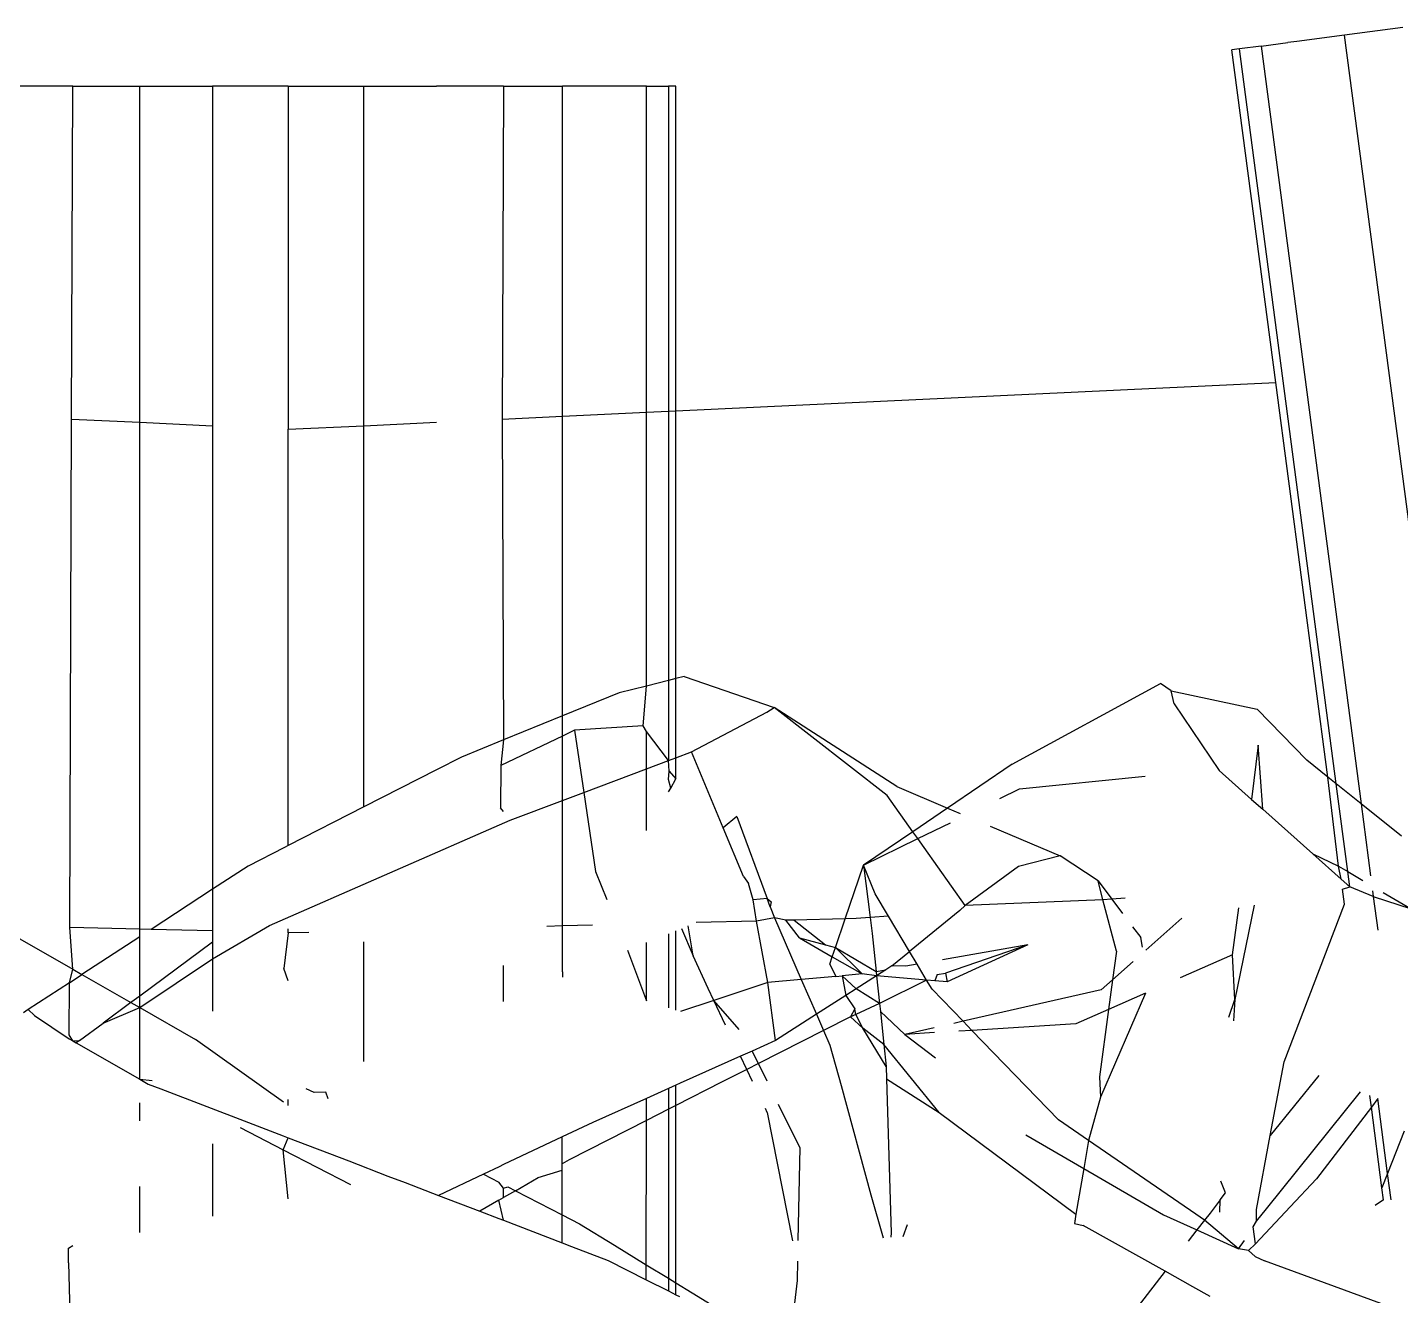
# Model space of a CAD drawing. Header units: inches. Extents: x 3324238 to 135265466, y -1036581 to 20094598.
# Drawn here: x 3354734.3681 to 3354734.7292, y -519089.4996 to -519089.166 of the extents above; entities that cross this region are included whole.
import ezdxf

# ---------------------------------------------------------------- set-up
doc = ezdxf.new("R2010")
doc.units = ezdxf.units.IN
doc.header["$MEASUREMENT"] = 0

msp = doc.modelspace()

# ---------------------------------------------------------------- linework, layer by layer
for p, q in [((3354734.72977, -519089.16601, 0.00267), (3354734.71445, -519089.16802, 0.00267)), ((3354734.69253, -519089.17091, 0.00267), (3354734.68678, -519089.17167, 0.00267)), ((3354734.69253, -519089.17091, 0.00267), (3354734.69953, -519089.16999, 0.00267)), ((3354734.69253, -519089.17091, 0.00267), (3354734.7188, -519089.37022, 0.00267)), ((3354734.70188, -519089.16968, 0.00267), (3354734.69953, -519089.16999, 0.00267)), ((3354734.71445, -519089.16802, 0.00267), (3354734.70188, -519089.16968, 0.00267)), ((3354734.74317, -519089.38598, 0.00267), (3354734.71445, -519089.16802, 0.00267)), ((3354734.68678, -519089.17167, 0.00267), (3354734.68484, -519089.17192, 0.00267)), ((3354734.69637, -519089.25938, 0.00267), (3354734.68484, -519089.17192, 0.00267)), ((3354734.71226, -519089.36496, 0.00267), (3354734.68678, -519089.17167, 0.00267)), ((3354734.38002, -519089.18147, 0.00267), (3354734.36457, -519089.18147, 0.00267)), ((3354734.37969, -519089.26901, 0.00267), (3354734.38002, -519089.18147, 0.00267)), ((3354734.38002, -519089.18147, 0.00267), (3354734.39765, -519089.18147, 0.00267)), ((3354734.39764, -519089.26986, 0.00267), (3354734.39765, -519089.18147, 0.00267)), ((3354734.39765, -519089.18147, 0.00267), (3354734.41677, -519089.18147, 0.00267)), ((3354734.41677, -519089.18147, 0.00267), (3354734.41676, -519089.27077, 0.00267)), ((3354734.43667, -519089.18147, 0.00267), (3354734.41677, -519089.18147, 0.00267)), ((3354734.43667, -519089.18147, 0.00267), (3354734.45656, -519089.18147, 0.00267)), ((3354734.43667, -519089.18147, 0.00267), (3354734.43667, -519089.27171, 0.00267)), ((3354734.45655, -519089.27077, 0.00267), (3354734.45656, -519089.18147, 0.00267)), ((3354734.45656, -519089.18147, 0.00267), (3354734.47569, -519089.18147, 0.00267)), ((3354734.49331, -519089.18147, 0.00267), (3354734.47569, -519089.18147, 0.00267)), ((3354734.49331, -519089.18147, 0.00267), (3354734.49294, -519089.26904, 0.00267)), ((3354734.49331, -519089.18147, 0.00267), (3354734.50877, -519089.18147, 0.00267)), ((3354734.50876, -519089.26829, 0.00267), (3354734.50877, -519089.18147, 0.00267)), ((3354734.53087, -519089.18147, 0.00267), (3354734.50877, -519089.18147, 0.00267)), ((3354734.53086, -519089.26724, 0.00267), (3354734.53087, -519089.18147, 0.00267)), ((3354734.53087, -519089.18147, 0.00267), (3354734.53667, -519089.18147, 0.00267)), ((3354734.53667, -519089.18147, 0.00267), (3354734.53666, -519089.26696, 0.00267)), ((3354734.53863, -519089.18147, 0.00267), (3354734.53667, -519089.18147, 0.00267)), ((3354734.53862, -519089.26687, 0.00267), (3354734.53863, -519089.18147, 0.00267)), ((3354734.53862, -519089.26687, 0.00267), (3354734.69637, -519089.25938, 0.00267)), ((3354734.71005, -519089.36319, 0.00267), (3354734.69637, -519089.25938, 0.00267)), ((3354734.37918, -519089.40274, 0.00267), (3354734.37969, -519089.26901, 0.00267)), ((3354734.37969, -519089.26901, 0.00267), (3354734.39764, -519089.26986, 0.00267)), ((3354734.49294, -519089.26904, 0.00267), (3354734.50876, -519089.26829, 0.00267)), ((3354734.49294, -519089.26904, 0.00267), (3354734.49329, -519089.35342, 0.00267)), ((3354734.50875, -519089.34713, 0.00267), (3354734.50876, -519089.26829, 0.00267)), ((3354734.50876, -519089.26829, 0.00267), (3354734.53086, -519089.26724, 0.00267)), ((3354734.53085, -519089.33926, 0.00267), (3354734.53086, -519089.26724, 0.00267)), ((3354734.53086, -519089.26724, 0.00267), (3354734.53666, -519089.26696, 0.00267)), ((3354734.53666, -519089.26696, 0.00267), (3354734.53665, -519089.3378, 0.00267)), ((3354734.53666, -519089.26696, 0.00267), (3354734.53862, -519089.26687, 0.00267)), ((3354734.53861, -519089.3373, 0.00267), (3354734.53862, -519089.26687, 0.00267)), ((3354734.39762, -519089.4032, 0.00267), (3354734.39764, -519089.26986, 0.00267)), ((3354734.39764, -519089.26986, 0.00267), (3354734.41676, -519089.27077, 0.00267)), ((3354734.41676, -519089.27077, 0.00267), (3354734.41675, -519089.39273, 0.00267)), ((3354734.43664, -519089.38123, 0.00267), (3354734.43667, -519089.27171, 0.00267)), ((3354734.43667, -519089.27171, 0.00267), (3354734.45655, -519089.27077, 0.00267)), ((3354734.45654, -519089.37105, 0.00267), (3354734.45655, -519089.27077, 0.00267)), ((3354734.45655, -519089.27077, 0.00267), (3354734.47568, -519089.26986, 0.00267)), ((3354734.53861, -519089.3373, 0.00267), (3354734.53665, -519089.3378, 0.00267)), ((3354734.54082, -519089.33675, 0.00267), (3354734.53861, -519089.3373, 0.00267)), ((3354734.53861, -519089.35811, 0.00267), (3354734.53861, -519089.3373, 0.00267)), ((3354734.54082, -519089.33675, 0.00267), (3354734.56446, -519089.34493, 0.00267)), ((3354734.52368, -519089.34106, 0.00267), (3354734.50875, -519089.34713, 0.00267)), ((3354734.53085, -519089.33926, 0.00267), (3354734.52368, -519089.34106, 0.00267)), ((3354734.53001, -519089.34974, 0.00267), (3354734.53085, -519089.33926, 0.00267)), ((3354734.53665, -519089.3378, 0.00267), (3354734.53085, -519089.33926, 0.00267)), ((3354734.53665, -519089.3378, 0.00267), (3354734.53665, -519089.35885, 0.00267)), ((3354734.62704, -519089.35981, 0.00267), (3354734.66603, -519089.33857, 0.00267)), ((3354734.66889, -519089.34051, 0.00267), (3354734.66603, -519089.33857, 0.00267)), ((3354734.66967, -519089.34397, 0.00267), (3354734.66889, -519089.34051, 0.00267)), ((3354734.66889, -519089.34051, 0.00267), (3354734.6915, -519089.34531, 0.00267)), ((3354734.66967, -519089.34397, 0.00267), (3354734.68145, -519089.36144, 0.00267)), ((3354734.50875, -519089.34713, 0.00267), (3354734.49329, -519089.35342, 0.00267)), ((3354734.50875, -519089.35241, 0.00267), (3354734.50875, -519089.34713, 0.00267)), ((3354734.54268, -519089.35658, 0.00267), (3354734.56255, -519089.34614, 0.00267)), ((3354734.56255, -519089.34614, 0.00267), (3354734.56446, -519089.34493, 0.00267)), ((3354734.59413, -519089.36805, 0.00267), (3354734.56446, -519089.34493, 0.00267)), ((3354734.59667, -519089.36568, 0.00267), (3354734.56446, -519089.34493, 0.00267)), ((3354734.6915, -519089.34531, 0.00267), (3354734.7045, -519089.35873, 0.00267)), ((3354734.51193, -519089.35089, 0.00267), (3354734.50875, -519089.35241, 0.00267)), ((3354734.53001, -519089.34974, 0.00267), (3354734.51193, -519089.35089, 0.00267)), ((3354734.51193, -519089.35089, 0.00267), (3354734.51436, -519089.36726, 0.00267)), ((3354734.53085, -519089.35118, 0.00267), (3354734.53001, -519089.34974, 0.00267)), ((3354734.53665, -519089.35885, 0.00267), (3354734.53085, -519089.35118, 0.00267)), ((3354734.53085, -519089.36104, 0.00267), (3354734.53085, -519089.35118, 0.00267)), ((3354734.49329, -519089.35342, 0.00267), (3354734.4822, -519089.35793, 0.00267)), ((3354734.50875, -519089.35241, 0.00267), (3354734.49254, -519089.36012, 0.00267)), ((3354734.49329, -519089.35342, 0.00267), (3354734.49254, -519089.36012, 0.00267)), ((3354734.50874, -519089.36938, 0.00267), (3354734.50875, -519089.35241, 0.00267)), ((3354734.69175, -519089.35483, 0.00267), (3354734.69, -519089.36906, 0.00267)), ((3354734.69293, -519089.37167, 0.00267), (3354734.69175, -519089.35483, 0.00267)), ((3354734.4822, -519089.35793, 0.00267), (3354734.47567, -519089.36127, 0.00267)), ((3354734.53085, -519089.36104, 0.00267), (3354734.53665, -519089.35885, 0.00267)), ((3354734.53665, -519089.35885, 0.00267), (3354734.53861, -519089.35811, 0.00267)), ((3354734.53687, -519089.36165, 0.00267), (3354734.53665, -519089.35885, 0.00267)), ((3354734.53861, -519089.35811, 0.00267), (3354734.54268, -519089.35658, 0.00267)), ((3354734.53861, -519089.3637, 0.00267), (3354734.53861, -519089.35811, 0.00267)), ((3354734.55104, -519089.3766, 0.00267), (3354734.54268, -519089.35658, 0.00267)), ((3354734.71005, -519089.36319, 0.00267), (3354734.7045, -519089.35873, 0.00267)), ((3354734.47567, -519089.36127, 0.00267), (3354734.45654, -519089.37105, 0.00267)), ((3354734.49254, -519089.36012, 0.00267), (3354734.49249, -519089.37127, 0.00267)), ((3354734.51436, -519089.36726, 0.00267), (3354734.53085, -519089.36104, 0.00267)), ((3354734.53085, -519089.37729, 0.00267), (3354734.53085, -519089.36104, 0.00267)), ((3354734.53664, -519089.36387, 0.00267), (3354734.53687, -519089.36165, 0.00267)), ((3354734.53687, -519089.36165, 0.00267), (3354734.53861, -519089.3637, 0.00267)), ((3354734.62704, -519089.35981, 0.00267), (3354734.61004, -519089.37135, 0.00267)), ((3354734.62895, -519089.36634, 0.00267), (3354734.66203, -519089.36295, 0.00267)), ((3354734.68145, -519089.36144, 0.00267), (3354734.69, -519089.36906, 0.00267)), ((3354734.53723, -519089.36611, 0.00267), (3354734.53664, -519089.36387, 0.00267)), ((3354734.53665, -519089.36713, 0.00267), (3354734.53723, -519089.36611, 0.00267)), ((3354734.53723, -519089.36611, 0.00267), (3354734.53861, -519089.3637, 0.00267)), ((3354734.59667, -519089.36568, 0.00267), (3354734.61004, -519089.37135, 0.00267)), ((3354734.62382, -519089.36885, 0.00267), (3354734.62895, -519089.36634, 0.00267)), ((3354734.71285, -519089.38663, 0.00267), (3354734.71005, -519089.36319, 0.00267)), ((3354734.71226, -519089.36496, 0.00267), (3354734.71005, -519089.36319, 0.00267)), ((3354734.7153, -519089.38807, 0.00267), (3354734.71226, -519089.36496, 0.00267)), ((3354734.7188, -519089.37022, 0.00267), (3354734.71226, -519089.36496, 0.00267)), ((3354734.49503, -519089.37456, 0.00267), (3354734.50874, -519089.36938, 0.00267)), ((3354734.50874, -519089.36938, 0.00267), (3354734.51436, -519089.36726, 0.00267)), ((3354734.50874, -519089.40237, 0.00267), (3354734.50874, -519089.36938, 0.00267)), ((3354734.51436, -519089.36726, 0.00267), (3354734.51744, -519089.38801, 0.00267)), ((3354734.60089, -519089.37757, 0.00267), (3354734.59413, -519089.36805, 0.00267)), ((3354734.69, -519089.36906, 0.00267), (3354734.69293, -519089.37167, 0.00267)), ((3354734.45654, -519089.37105, 0.00267), (3354734.43664, -519089.38123, 0.00267)), ((3354734.49329, -519089.3723, 0.00267), (3354734.49249, -519089.37127, 0.00267)), ((3354734.55464, -519089.3736, 0.00267), (3354734.55104, -519089.3766, 0.00267)), ((3354734.55464, -519089.3736, 0.00267), (3354734.56262, -519089.39516, 0.00267)), ((3354734.61004, -519089.37135, 0.00267), (3354734.60089, -519089.37757, 0.00267)), ((3354734.61004, -519089.37135, 0.00267), (3354734.61337, -519089.37277, 0.00267)), ((3354734.69293, -519089.37167, 0.00267), (3354734.70607, -519089.38338, 0.00267)), ((3354734.7188, -519089.37022, 0.00267), (3354734.7213, -519089.38917, 0.00267)), ((3354734.72943, -519089.37876, 0.00267), (3354734.7188, -519089.37022, 0.00267)), ((3354734.43169, -519089.40229, 0.00267), (3354734.49503, -519089.37456, 0.00267)), ((3354734.55639, -519089.3894, 0.00267), (3354734.55104, -519089.3766, 0.00267)), ((3354734.6022, -519089.3794, 0.00267), (3354734.6108, -519089.3752, 0.00267)), ((3354734.62123, -519089.3761, 0.00267), (3354734.63967, -519089.38393, 0.00267)), ((3354734.60089, -519089.37757, 0.00267), (3354734.58793, -519089.38637, 0.00267)), ((3354734.58793, -519089.38637, 0.00267), (3354734.6022, -519089.3794, 0.00267)), ((3354734.6022, -519089.3794, 0.00267), (3354734.60089, -519089.37757, 0.00267)), ((3354734.60388, -519089.38177, 0.00267), (3354734.6022, -519089.3794, 0.00267)), ((3354734.43569, -519089.38171, 0.00267), (3354734.42614, -519089.3866, 0.00267)), ((3354734.43664, -519089.38123, 0.00267), (3354734.43569, -519089.38171, 0.00267)), ((3354734.61467, -519089.39696, 0.00267), (3354734.60388, -519089.38177, 0.00267)), ((3354734.63967, -519089.38393, 0.00267), (3354734.62872, -519089.3867, 0.00267)), ((3354734.64963, -519089.3905, 0.00267), (3354734.63967, -519089.38393, 0.00267)), ((3354734.70607, -519089.38338, 0.00267), (3354734.71285, -519089.38663, 0.00267)), ((3354734.70607, -519089.38338, 0.00267), (3354734.71359, -519089.39008, 0.00267)), ((3354734.42614, -519089.3866, 0.00267), (3354734.41675, -519089.39273, 0.00267)), ((3354734.51744, -519089.38801, 0.00267), (3354734.52047, -519089.39545, 0.00267)), ((3354734.58312, -519089.40048, 0.00267), (3354734.58793, -519089.38637, 0.00267)), ((3354734.59102, -519089.39396, 0.00267), (3354734.58793, -519089.38637, 0.00267)), ((3354734.58793, -519089.38637, 0.00267), (3354734.58966, -519089.40013, 0.00267)), ((3354734.62872, -519089.3867, 0.00267), (3354734.61467, -519089.39696, 0.00267)), ((3354734.71285, -519089.38663, 0.00267), (3354734.7153, -519089.38807, 0.00267)), ((3354734.71359, -519089.39008, 0.00267), (3354734.71285, -519089.38663, 0.00267)), ((3354734.71583, -519089.39208, 0.00267), (3354734.7153, -519089.38807, 0.00267)), ((3354734.7153, -519089.38807, 0.00267), (3354734.71928, -519089.3904, 0.00267)), ((3354734.55639, -519089.3894, 0.00267), (3354734.55767, -519089.39122, 0.00267)), ((3354734.55893, -519089.39549, 0.00267), (3354734.55767, -519089.39122, 0.00267)), ((3354734.65092, -519089.39546, 0.00267), (3354734.64963, -519089.3905, 0.00267)), ((3354734.64963, -519089.3905, 0.00267), (3354734.65321, -519089.39529, 0.00267)), ((3354734.71359, -519089.39008, 0.00267), (3354734.71583, -519089.39208, 0.00267)), ((3354734.41675, -519089.39273, 0.00267), (3354734.4006, -519089.40328, 0.00267)), ((3354734.41675, -519089.39273, 0.00267), (3354734.41675, -519089.40369, 0.00267)), ((3354734.56262, -519089.39516, 0.00267), (3354734.55893, -519089.39549, 0.00267)), ((3354734.56262, -519089.39516, 0.00267), (3354734.56367, -519089.396, 0.00267)), ((3354734.56343, -519089.39736, 0.00267), (3354734.56262, -519089.39516, 0.00267)), ((3354734.59448, -519089.39976, 0.00267), (3354734.59102, -519089.39396, 0.00267)), ((3354734.65321, -519089.39529, 0.00267), (3354734.65092, -519089.39546, 0.00267)), ((3354734.65676, -519089.39502, 0.00267), (3354734.65321, -519089.39529, 0.00267)), ((3354734.65321, -519089.39529, 0.00267), (3354734.65609, -519089.39912, 0.00267)), ((3354734.71394, -519089.39272, 0.00267), (3354734.71583, -519089.39208, 0.00267)), ((3354734.71446, -519089.39665, 0.00267), (3354734.71394, -519089.39272, 0.00267)), ((3354734.72201, -519089.39459, 0.00267), (3354734.71583, -519089.39208, 0.00267)), ((3354734.72182, -519089.39314, 0.00267), (3354734.72201, -519089.39459, 0.00267)), ((3354734.72201, -519089.39459, 0.00267), (3354734.72319, -519089.40351, 0.00267)), ((3354734.72201, -519089.39459, 0.00267), (3354734.73195, -519089.39784, 0.00267)), ((3354734.72462, -519089.39354, 0.00267), (3354734.73195, -519089.39784, 0.00267)), ((3354734.55981, -519089.40107, 0.00267), (3354734.55893, -519089.39549, 0.00267)), ((3354734.56367, -519089.396, 0.00267), (3354734.56343, -519089.39736, 0.00267)), ((3354734.56343, -519089.39736, 0.00267), (3354734.5645, -519089.40026, 0.00267)), ((3354734.61331, -519089.39833, 0.00267), (3354734.60003, -519089.40905, 0.00267)), ((3354734.61467, -519089.39696, 0.00267), (3354734.61331, -519089.39833, 0.00267)), ((3354734.65092, -519089.39546, 0.00267), (3354734.61467, -519089.39696, 0.00267)), ((3354734.65445, -519089.40902, 0.00267), (3354734.65092, -519089.39546, 0.00267)), ((3354734.68498, -519089.40993, 0.00267), (3354734.68661, -519089.39762, 0.00267)), ((3354734.69064, -519089.3969, 0.00267), (3354734.68561, -519089.42168, 0.00267)), ((3354734.69857, -519089.43813, 0.00267), (3354734.71446, -519089.39665, 0.00267)), ((3354734.41675, -519089.41106, 0.00267), (3354734.43169, -519089.40229, 0.00267)), ((3354734.50874, -519089.40237, 0.00267), (3354734.50462, -519089.40247, 0.00267)), ((3354734.51664, -519089.40217, 0.00267), (3354734.50874, -519089.40237, 0.00267)), ((3354734.50874, -519089.41447, 0.00267), (3354734.50874, -519089.40237, 0.00267)), ((3354734.54316, -519089.41027, 0.00267), (3354734.54181, -519089.40233, 0.00267)), ((3354734.55981, -519089.40107, 0.00267), (3354734.54396, -519089.40147, 0.00267)), ((3354734.5645, -519089.40026, 0.00267), (3354734.55981, -519089.40107, 0.00267)), ((3354734.56274, -519089.41727, 0.00267), (3354734.55981, -519089.40107, 0.00267)), ((3354734.56748, -519089.40088, 0.00267), (3354734.5645, -519089.40026, 0.00267)), ((3354734.5645, -519089.40026, 0.00267), (3354734.57158, -519089.41646, 0.00267)), ((3354734.56974, -519089.40082, 0.00267), (3354734.56748, -519089.40088, 0.00267)), ((3354734.57111, -519089.40553, 0.00267), (3354734.56748, -519089.40088, 0.00267)), ((3354734.58312, -519089.40048, 0.00267), (3354734.56974, -519089.40082, 0.00267)), ((3354734.56974, -519089.40082, 0.00267), (3354734.57795, -519089.40735, 0.00267)), ((3354734.58055, -519089.40804, 0.00267), (3354734.58312, -519089.40048, 0.00267)), ((3354734.58599, -519089.40041, 0.00267), (3354734.58312, -519089.40048, 0.00267)), ((3354734.58966, -519089.40013, 0.00267), (3354734.58599, -519089.40041, 0.00267)), ((3354734.59448, -519089.39976, 0.00267), (3354734.58966, -519089.40013, 0.00267)), ((3354734.58966, -519089.40013, 0.00267), (3354734.59019, -519089.40432, 0.00267)), ((3354734.60003, -519089.40905, 0.00267), (3354734.59448, -519089.39976, 0.00267)), ((3354734.65871, -519089.40262, 0.00267), (3354734.66083, -519089.40545, 0.00267)), ((3354734.6622, -519089.4087, 0.00267), (3354734.67163, -519089.40031, 0.00267)), ((3354734.36606, -519089.40577, 0.00267), (3354734.37999, -519089.41375, 0.00267)), ((3354734.39762, -519089.4032, 0.00267), (3354734.37918, -519089.40274, 0.00267)), ((3354734.37999, -519089.41375, 0.00267), (3354734.37918, -519089.40274, 0.00267)), ((3354734.39762, -519089.40522, 0.00267), (3354734.38242, -519089.41515, 0.00267)), ((3354734.4006, -519089.40328, 0.00267), (3354734.39762, -519089.4032, 0.00267)), ((3354734.39762, -519089.40522, 0.00267), (3354734.39762, -519089.4032, 0.00267)), ((3354734.39762, -519089.4208, 0.00267), (3354734.39762, -519089.40522, 0.00267)), ((3354734.41675, -519089.40369, 0.00267), (3354734.4006, -519089.40328, 0.00267)), ((3354734.41675, -519089.40369, 0.00267), (3354734.41675, -519089.40665, 0.00267)), ((3354734.43667, -519089.40419, 0.00267), (3354734.43554, -519089.4136, 0.00267)), ((3354734.43667, -519089.40419, 0.00267), (3354734.43664, -519089.40313, 0.00267)), ((3354734.44207, -519089.40405, 0.00267), (3354734.43667, -519089.40419, 0.00267)), ((3354734.53664, -519089.4044, 0.00267), (3354734.53664, -519089.42389, 0.00267)), ((3354734.5386, -519089.42449, 0.00267), (3354734.5386, -519089.40361, 0.00267)), ((3354734.54009, -519089.40302, 0.00267), (3354734.54316, -519089.41027, 0.00267)), ((3354734.57111, -519089.40553, 0.00267), (3354734.57795, -519089.40735, 0.00267)), ((3354734.57111, -519089.40553, 0.00267), (3354734.57972, -519089.41048, 0.00267)), ((3354734.59019, -519089.40432, 0.00267), (3354734.59125, -519089.41436, 0.00267)), ((3354734.6613, -519089.40797, 0.00267), (3354734.66083, -519089.40545, 0.00267)), ((3354734.41675, -519089.40665, 0.00267), (3354734.39762, -519089.4208, 0.00267)), ((3354734.41675, -519089.40665, 0.00267), (3354734.41675, -519089.41106, 0.00267)), ((3354734.45653, -519089.43806, 0.00267), (3354734.45653, -519089.40651, 0.00267)), ((3354734.52587, -519089.4087, 0.00267), (3354734.53084, -519089.42211, 0.00267)), ((3354734.53084, -519089.42211, 0.00267), (3354734.53084, -519089.40672, 0.00267)), ((3354734.57795, -519089.40735, 0.00267), (3354734.58055, -519089.40804, 0.00267)), ((3354734.57972, -519089.41048, 0.00267), (3354734.58055, -519089.40804, 0.00267)), ((3354734.58055, -519089.40804, 0.00267), (3354734.58758, -519089.415, 0.00267)), ((3354734.58055, -519089.40804, 0.00267), (3354734.59125, -519089.41436, 0.00267)), ((3354734.59541, -519089.41287, 0.00267), (3354734.60003, -519089.40905, 0.00267)), ((3354734.60206, -519089.41245, 0.00267), (3354734.60003, -519089.40905, 0.00267)), ((3354734.63114, -519089.40733, 0.00267), (3354734.6087, -519089.41128, 0.00267)), ((3354734.63114, -519089.40733, 0.00267), (3354734.60953, -519089.41476, 0.00267)), ((3354734.63114, -519089.40733, 0.00267), (3354734.60993, -519089.41711, 0.00267)), ((3354734.65445, -519089.40902, 0.00267), (3354734.65344, -519089.4165, 0.00267)), ((3354734.39762, -519089.42386, 0.00267), (3354734.41675, -519089.41106, 0.00267)), ((3354734.41675, -519089.41106, 0.00267), (3354734.41675, -519089.42479, 0.00267)), ((3354734.49329, -519089.42222, 0.00267), (3354734.49329, -519089.41275, 0.00267)), ((3354734.54706, -519089.41883, 0.00267), (3354734.54316, -519089.41027, 0.00267)), ((3354734.57905, -519089.41245, 0.00267), (3354734.57972, -519089.41048, 0.00267)), ((3354734.57905, -519089.41245, 0.00267), (3354734.5807, -519089.41563, 0.00267)), ((3354734.57972, -519089.41048, 0.00267), (3354734.58758, -519089.415, 0.00267)), ((3354734.59541, -519089.41287, 0.00267), (3354734.59379, -519089.41391, 0.00267)), ((3354734.59909, -519089.41298, 0.00267), (3354734.59541, -519089.41287, 0.00267)), ((3354734.60206, -519089.41245, 0.00267), (3354734.59909, -519089.41298, 0.00267)), ((3354734.60453, -519089.4166, 0.00267), (3354734.60206, -519089.41245, 0.00267)), ((3354734.65344, -519089.4165, 0.00267), (3354734.65882, -519089.41171, 0.00267)), ((3354734.68498, -519089.40993, 0.00267), (3354734.67123, -519089.41601, 0.00267)), ((3354734.68561, -519089.42168, 0.00267), (3354734.68498, -519089.40993, 0.00267)), ((3354734.37912, -519089.4173, 0.00267), (3354734.37999, -519089.41375, 0.00267)), ((3354734.37912, -519089.4173, 0.00267), (3354734.38242, -519089.41515, 0.00267)), ((3354734.37999, -519089.41375, 0.00267), (3354734.38242, -519089.41515, 0.00267)), ((3354734.38242, -519089.41515, 0.00267), (3354734.39529, -519089.42252, 0.00267)), ((3354734.43664, -519089.41683, 0.00267), (3354734.43554, -519089.4136, 0.00267)), ((3354734.50874, -519089.41447, 0.00267), (3354734.50874, -519089.41585, 0.00267)), ((3354734.57158, -519089.41646, 0.00267), (3354734.56274, -519089.41727, 0.00267)), ((3354734.5807, -519089.41563, 0.00267), (3354734.57158, -519089.41646, 0.00267)), ((3354734.57158, -519089.41646, 0.00267), (3354734.57558, -519089.42561, 0.00267)), ((3354734.5807, -519089.41563, 0.00267), (3354734.5823, -519089.41548, 0.00267)), ((3354734.58758, -519089.415, 0.00267), (3354734.5823, -519089.41548, 0.00267)), ((3354734.5823, -519089.41548, 0.00267), (3354734.58331, -519089.42064, 0.00267)), ((3354734.58598, -519089.41893, 0.00267), (3354734.5823, -519089.41548, 0.00267)), ((3354734.59137, -519089.41546, 0.00267), (3354734.58598, -519089.41893, 0.00267)), ((3354734.59137, -519089.41546, 0.00267), (3354734.58758, -519089.415, 0.00267)), ((3354734.59125, -519089.41436, 0.00267), (3354734.59379, -519089.41391, 0.00267)), ((3354734.59125, -519089.41436, 0.00267), (3354734.59137, -519089.41546, 0.00267)), ((3354734.59379, -519089.41391, 0.00267), (3354734.59137, -519089.41546, 0.00267)), ((3354734.60453, -519089.4166, 0.00267), (3354734.59137, -519089.41546, 0.00267)), ((3354734.59137, -519089.41546, 0.00267), (3354734.59215, -519089.42276, 0.00267)), ((3354734.60453, -519089.4166, 0.00267), (3354734.59215, -519089.42276, 0.00267)), ((3354734.60596, -519089.41898, 0.00267), (3354734.60453, -519089.4166, 0.00267)), ((3354734.60673, -519089.41681, 0.00267), (3354734.60453, -519089.4166, 0.00267)), ((3354734.60732, -519089.41517, 0.00267), (3354734.60673, -519089.41681, 0.00267)), ((3354734.60993, -519089.41711, 0.00267), (3354734.60673, -519089.41681, 0.00267)), ((3354734.60732, -519089.41517, 0.00267), (3354734.60953, -519089.41476, 0.00267)), ((3354734.60953, -519089.41476, 0.00267), (3354734.60993, -519089.41711, 0.00267)), ((3354734.65041, -519089.41919, 0.00267), (3354734.65344, -519089.4165, 0.00267)), ((3354734.65344, -519089.4165, 0.00267), (3354734.65238, -519089.42434, 0.00267)), ((3354734.37912, -519089.4173, 0.00267), (3354734.36829, -519089.42437, 0.00267)), ((3354734.37907, -519089.43098, 0.00267), (3354734.37912, -519089.4173, 0.00267)), ((3354734.54855, -519089.42196, 0.00267), (3354734.54706, -519089.41883, 0.00267)), ((3354734.56274, -519089.41727, 0.00267), (3354734.54855, -519089.42196, 0.00267)), ((3354734.5648, -519089.43253, 0.00267), (3354734.56274, -519089.41727, 0.00267)), ((3354734.58331, -519089.42064, 0.00267), (3354734.57558, -519089.42561, 0.00267)), ((3354734.58598, -519089.41893, 0.00267), (3354734.58331, -519089.42064, 0.00267)), ((3354734.58331, -519089.42064, 0.00267), (3354734.58569, -519089.42418, 0.00267)), ((3354734.59215, -519089.42276, 0.00267), (3354734.58598, -519089.41893, 0.00267)), ((3354734.61414, -519089.42744, 0.00267), (3354734.60596, -519089.41898, 0.00267)), ((3354734.65041, -519089.41919, 0.00267), (3354734.61414, -519089.42744, 0.00267)), ((3354734.66214, -519089.42002, 0.00267), (3354734.65028, -519089.44737, 0.00267)), ((3354734.66214, -519089.42002, 0.00267), (3354734.65238, -519089.42434, 0.00267)), ((3354734.39529, -519089.42252, 0.00267), (3354734.38797, -519089.42793, 0.00267)), ((3354734.38797, -519089.42793, 0.00267), (3354734.39762, -519089.42386, 0.00267)), ((3354734.39762, -519089.4208, 0.00267), (3354734.39529, -519089.42252, 0.00267)), ((3354734.39529, -519089.42252, 0.00267), (3354734.39762, -519089.42386, 0.00267)), ((3354734.39762, -519089.42386, 0.00267), (3354734.39762, -519089.4208, 0.00267)), ((3354734.39762, -519089.42386, 0.00267), (3354734.41225, -519089.43224, 0.00267)), ((3354734.39762, -519089.44269, 0.00267), (3354734.39762, -519089.42386, 0.00267)), ((3354734.54855, -519089.42196, 0.00267), (3354734.53979, -519089.42485, 0.00267)), ((3354734.55167, -519089.4285, 0.00267), (3354734.54855, -519089.42196, 0.00267)), ((3354734.55527, -519089.42961, 0.00267), (3354734.54855, -519089.42196, 0.00267)), ((3354734.58569, -519089.42418, 0.00267), (3354734.58454, -519089.42626, 0.00267)), ((3354734.5859, -519089.42563, 0.00267), (3354734.58569, -519089.42418, 0.00267)), ((3354734.59215, -519089.42276, 0.00267), (3354734.5859, -519089.42563, 0.00267)), ((3354734.59215, -519089.42276, 0.00267), (3354734.59238, -519089.4249, 0.00267)), ((3354734.65238, -519089.42434, 0.00267), (3354734.64375, -519089.42815, 0.00267)), ((3354734.65238, -519089.42434, 0.00267), (3354734.64998, -519089.44207, 0.00267)), ((3354734.68402, -519089.42636, 0.00267), (3354734.68561, -519089.42168, 0.00267)), ((3354734.68561, -519089.42168, 0.00267), (3354734.68525, -519089.42736, 0.00267)), ((3354734.36829, -519089.42437, 0.00267), (3354734.36702, -519089.4252, 0.00267)), ((3354734.36829, -519089.42437, 0.00267), (3354734.36997, -519089.42593, 0.00267)), ((3354734.36997, -519089.42593, 0.00267), (3354734.37907, -519089.43209, 0.00267)), ((3354734.3818, -519089.43249, 0.00267), (3354734.38797, -519089.42793, 0.00267)), ((3354734.57558, -519089.42561, 0.00267), (3354734.5648, -519089.43253, 0.00267)), ((3354734.57558, -519089.42561, 0.00267), (3354734.57744, -519089.42986, 0.00267)), ((3354734.58454, -519089.42626, 0.00267), (3354734.57744, -519089.42986, 0.00267)), ((3354734.5859, -519089.42563, 0.00267), (3354734.58454, -519089.42626, 0.00267)), ((3354734.58454, -519089.42626, 0.00267), (3354734.58778, -519089.42925, 0.00267)), ((3354734.58778, -519089.42925, 0.00267), (3354734.5859, -519089.42563, 0.00267)), ((3354734.59882, -519089.43092, 0.00267), (3354734.59238, -519089.4249, 0.00267)), ((3354734.59238, -519089.4249, 0.00267), (3354734.59329, -519089.43352, 0.00267)), ((3354734.61414, -519089.42744, 0.00267), (3354734.61172, -519089.42799, 0.00267)), ((3354734.61646, -519089.42984, 0.00267), (3354734.61414, -519089.42744, 0.00267)), ((3354734.37999, -519089.43261, 0.00267), (3354734.37907, -519089.43098, 0.00267)), ((3354734.57744, -519089.42986, 0.00267), (3354734.56029, -519089.43857, 0.00267)), ((3354734.57744, -519089.42986, 0.00267), (3354734.57913, -519089.43372, 0.00267)), ((3354734.59392, -519089.43938, 0.00267), (3354734.58778, -519089.42925, 0.00267)), ((3354734.59329, -519089.43352, 0.00267), (3354734.58778, -519089.42925, 0.00267)), ((3354734.60655, -519089.42917, 0.00267), (3354734.59882, -519089.43092, 0.00267)), ((3354734.60663, -519089.43044, 0.00267), (3354734.59882, -519089.43092, 0.00267)), ((3354734.59882, -519089.43092, 0.00267), (3354734.60688, -519089.43706, 0.00267)), ((3354734.61646, -519089.42984, 0.00267), (3354734.61303, -519089.43005, 0.00267)), ((3354734.64375, -519089.42815, 0.00267), (3354734.61646, -519089.42984, 0.00267)), ((3354734.63923, -519089.45336, 0.00267), (3354734.61646, -519089.42984, 0.00267)), ((3354734.37907, -519089.43209, 0.00267), (3354734.37999, -519089.43261, 0.00267)), ((3354734.37999, -519089.43261, 0.00267), (3354734.3818, -519089.43249, 0.00267)), ((3354734.37999, -519089.43261, 0.00267), (3354734.38092, -519089.43315, 0.00267)), ((3354734.3818, -519089.43249, 0.00267), (3354734.38092, -519089.43315, 0.00267)), ((3354734.38092, -519089.43315, 0.00267), (3354734.39762, -519089.44269, 0.00267)), ((3354734.43545, -519089.4487, 0.00267), (3354734.41225, -519089.43224, 0.00267)), ((3354734.5648, -519089.43253, 0.00267), (3354734.55866, -519089.43528, 0.00267)), ((3354734.57913, -519089.43372, 0.00267), (3354734.58203, -519089.44438, 0.00267)), ((3354734.59329, -519089.43352, 0.00267), (3354734.59392, -519089.43938, 0.00267)), ((3354734.60786, -519089.45141, 0.00267), (3354734.59329, -519089.43352, 0.00267)), ((3354734.55557, -519089.43666, 0.00267), (3354734.53971, -519089.44376, 0.00267)), ((3354734.55866, -519089.43528, 0.00267), (3354734.55557, -519089.43666, 0.00267)), ((3354734.55722, -519089.44013, 0.00267), (3354734.55557, -519089.43666, 0.00267)), ((3354734.56029, -519089.43857, 0.00267), (3354734.55722, -519089.44013, 0.00267)), ((3354734.56029, -519089.43857, 0.00267), (3354734.55866, -519089.43528, 0.00267)), ((3354734.56257, -519089.44318, 0.00267), (3354734.56029, -519089.43857, 0.00267)), ((3354734.69492, -519089.45752, 0.00267), (3354734.69857, -519089.43813, 0.00267)), ((3354734.55722, -519089.44013, 0.00267), (3354734.55269, -519089.44243, 0.00267)), ((3354734.55872, -519089.44327, 0.00267), (3354734.55722, -519089.44013, 0.00267)), ((3354734.59392, -519089.43938, 0.00267), (3354734.59401, -519089.44256, 0.00267)), ((3354734.64998, -519089.44207, 0.00267), (3354734.65028, -519089.44737, 0.00267)), ((3354734.70765, -519089.44169, 0.00267), (3354734.69492, -519089.45752, 0.00267)), ((3354734.39762, -519089.44269, 0.00267), (3354734.40084, -519089.44304, 0.00267)), ((3354734.39762, -519089.44269, 0.00267), (3354734.39986, -519089.44398, 0.00267)), ((3354734.39986, -519089.44398, 0.00267), (3354734.40317, -519089.44524, 0.00267)), ((3354734.40317, -519089.44524, 0.00267), (3354734.42624, -519089.4541, 0.00267)), ((3354734.44347, -519089.44619, 0.00267), (3354734.44135, -519089.44525, 0.00267)), ((3354734.53664, -519089.44513, 0.00267), (3354734.53084, -519089.44773, 0.00267)), ((3354734.5386, -519089.44425, 0.00267), (3354734.53664, -519089.44513, 0.00267)), ((3354734.53664, -519089.44513, 0.00267), (3354734.53664, -519089.4506, 0.00267)), ((3354734.55063, -519089.44348, 0.00267), (3354734.5386, -519089.4496, 0.00267)), ((3354734.53971, -519089.44376, 0.00267), (3354734.5386, -519089.44425, 0.00267)), ((3354734.5386, -519089.4496, 0.00267), (3354734.5386, -519089.44425, 0.00267)), ((3354734.55269, -519089.44243, 0.00267), (3354734.55063, -519089.44348, 0.00267)), ((3354734.58203, -519089.44438, 0.00267), (3354734.58985, -519089.4731, 0.00267)), ((3354734.59401, -519089.44256, 0.00267), (3354734.60786, -519089.45141, 0.00267)), ((3354734.59401, -519089.44256, 0.00267), (3354734.59524, -519089.4831, 0.00267)), ((3354734.69394, -519089.47675, 0.00267), (3354734.71861, -519089.44599, 0.00267)), ((3354734.39762, -519089.4536, 0.00267), (3354734.39762, -519089.4489, 0.00267)), ((3354734.43667, -519089.44956, 0.00267), (3354734.43667, -519089.44799, 0.00267)), ((3354734.44658, -519089.44612, 0.00267), (3354734.44347, -519089.44619, 0.00267)), ((3354734.44715, -519089.44784, 0.00267), (3354734.44658, -519089.44612, 0.00267)), ((3354734.53084, -519089.44773, 0.00267), (3354734.51675, -519089.45403, 0.00267)), ((3354734.53084, -519089.45355, 0.00267), (3354734.53084, -519089.44773, 0.00267)), ((3354734.5386, -519089.4496, 0.00267), (3354734.53664, -519089.4506, 0.00267)), ((3354734.5386, -519089.45758, 0.00267), (3354734.5386, -519089.4496, 0.00267)), ((3354734.57121, -519089.46069, 0.00267), (3354734.56562, -519089.44937, 0.00267)), ((3354734.65028, -519089.44737, 0.00267), (3354734.64713, -519089.45879, 0.00267)), ((3354734.72149, -519089.45, 0.00267), (3354734.72109, -519089.44697, 0.00267)), ((3354734.72317, -519089.44779, 0.00267), (3354734.72149, -519089.45, 0.00267)), ((3354734.72577, -519089.4675, 0.00267), (3354734.72317, -519089.44779, 0.00267)), ((3354734.53664, -519089.4506, 0.00267), (3354734.53084, -519089.45355, 0.00267)), ((3354734.53664, -519089.4506, 0.00267), (3354734.53664, -519089.45817, 0.00267)), ((3354734.56261, -519089.45142, 0.00267), (3354734.56214, -519089.45043, 0.00267)), ((3354734.56261, -519089.45142, 0.00267), (3354734.56927, -519089.48518, 0.00267)), ((3354734.60786, -519089.45141, 0.00267), (3354734.64382, -519089.4782, 0.00267)), ((3354734.72149, -519089.45, 0.00267), (3354734.70709, -519089.46891, 0.00267)), ((3354734.72429, -519089.47127, 0.00267), (3354734.72149, -519089.45, 0.00267)), ((3354734.42398, -519089.45542, 0.00267), (3354734.43531, -519089.46125, 0.00267)), ((3354734.42624, -519089.4541, 0.00267), (3354734.43532, -519089.45759, 0.00267)), ((3354734.51675, -519089.45403, 0.00267), (3354734.50873, -519089.45782, 0.00267)), ((3354734.53084, -519089.45355, 0.00267), (3354734.51052, -519089.46389, 0.00267)), ((3354734.53084, -519089.45993, 0.00267), (3354734.53084, -519089.45355, 0.00267)), ((3354734.64713, -519089.45879, 0.00267), (3354734.63923, -519089.45336, 0.00267)), ((3354734.73015, -519089.45635, 0.00267), (3354734.72577, -519089.4675, 0.00267)), ((3354734.41674, -519089.45966, 0.00267), (3354734.41674, -519089.47867, 0.00267)), ((3354734.43531, -519089.46125, 0.00267), (3354734.43667, -519089.4581, 0.00267)), ((3354734.43532, -519089.45759, 0.00267), (3354734.43667, -519089.4581, 0.00267)), ((3354734.43667, -519089.4581, 0.00267), (3354734.45257, -519089.4642, 0.00267)), ((3354734.50873, -519089.45782, 0.00267), (3354734.49328, -519089.46514, 0.00267)), ((3354734.50873, -519089.46492, 0.00267), (3354734.50873, -519089.45782, 0.00267)), ((3354734.53083, -519089.48616, 0.00267), (3354734.53084, -519089.45993, 0.00267)), ((3354734.53664, -519089.45817, 0.00267), (3354734.53664, -519089.48601, 0.00267)), ((3354734.53859, -519089.48596, 0.00267), (3354734.5386, -519089.45758, 0.00267)), ((3354734.63067, -519089.45732, 0.00267), (3354734.64587, -519089.46614, 0.00267)), ((3354734.64713, -519089.45879, 0.00267), (3354734.64587, -519089.46614, 0.00267)), ((3354734.67531, -519089.47817, 0.00267), (3354734.64713, -519089.45879, 0.00267)), ((3354734.69125, -519089.47696, 0.00267), (3354734.69492, -519089.45752, 0.00267)), ((3354734.43667, -519089.47413, 0.00267), (3354734.43531, -519089.46125, 0.00267)), ((3354734.43531, -519089.46125, 0.00267), (3354734.45307, -519089.4704, 0.00267)), ((3354734.51052, -519089.46389, 0.00267), (3354734.50873, -519089.46492, 0.00267)), ((3354734.57121, -519089.46069, 0.00267), (3354734.5707, -519089.48515, 0.00267)), ((3354734.45257, -519089.4642, 0.00267), (3354734.46289, -519089.46817, 0.00267)), ((3354734.48797, -519089.46765, 0.00267), (3354734.47616, -519089.47325, 0.00267)), ((3354734.49209, -519089.46571, 0.00267), (3354734.48797, -519089.46765, 0.00267)), ((3354734.48797, -519089.46765, 0.00267), (3354734.49207, -519089.46977, 0.00267)), ((3354734.49328, -519089.46514, 0.00267), (3354734.49209, -519089.46571, 0.00267)), ((3354734.50238, -519089.46858, 0.00267), (3354734.50873, -519089.46665, 0.00267)), ((3354734.50873, -519089.46665, 0.00267), (3354734.50873, -519089.46492, 0.00267)), ((3354734.50873, -519089.4784, 0.00267), (3354734.50873, -519089.46665, 0.00267)), ((3354734.64587, -519089.46614, 0.00267), (3354734.64382, -519089.4782, 0.00267)), ((3354734.64587, -519089.46614, 0.00267), (3354734.66687, -519089.47833, 0.00267)), ((3354734.72577, -519089.4675, 0.00267), (3354734.72429, -519089.47127, 0.00267)), ((3354734.72668, -519089.47442, 0.00267), (3354734.72577, -519089.4675, 0.00267)), ((3354734.39761, -519089.48302, 0.00267), (3354734.39761, -519089.47087, 0.00267)), ((3354734.46289, -519089.46817, 0.00267), (3354734.46738, -519089.46989, 0.00267)), ((3354734.46738, -519089.46989, 0.00267), (3354734.47616, -519089.47325, 0.00267)), ((3354734.49328, -519089.47134, 0.00267), (3354734.49207, -519089.46977, 0.00267)), ((3354734.49328, -519089.47134, 0.00267), (3354734.49443, -519089.47099, 0.00267)), ((3354734.49443, -519089.47099, 0.00267), (3354734.49641, -519089.47202, 0.00267)), ((3354734.49641, -519089.47202, 0.00267), (3354734.50238, -519089.46858, 0.00267)), ((3354734.68315, -519089.47257, 0.00267), (3354734.68194, -519089.46953, 0.00267)), ((3354734.70709, -519089.46891, 0.00267), (3354734.70018, -519089.47628, 0.00267)), ((3354734.72471, -519089.47441, 0.00267), (3354734.72429, -519089.47127, 0.00267)), ((3354734.47616, -519089.47325, 0.00267), (3354734.48704, -519089.47741, 0.00267)), ((3354734.49205, -519089.47453, 0.00267), (3354734.48704, -519089.47741, 0.00267)), ((3354734.49205, -519089.47453, 0.00267), (3354734.49328, -519089.47382, 0.00267)), ((3354734.49328, -519089.4798, 0.00267), (3354734.49205, -519089.47453, 0.00267)), ((3354734.49328, -519089.47382, 0.00267), (3354734.49328, -519089.47134, 0.00267)), ((3354734.49641, -519089.47202, 0.00267), (3354734.49328, -519089.47382, 0.00267)), ((3354734.49641, -519089.47202, 0.00267), (3354734.50873, -519089.4784, 0.00267)), ((3354734.58985, -519089.4731, 0.00267), (3354734.59309, -519089.48443, 0.00267)), ((3354734.68176, -519089.47438, 0.00267), (3354734.67907, -519089.47789, 0.00267)), ((3354734.68164, -519089.47769, 0.00267), (3354734.68176, -519089.47438, 0.00267)), ((3354734.68176, -519089.47438, 0.00267), (3354734.68315, -519089.47257, 0.00267)), ((3354734.72471, -519089.47441, 0.00267), (3354734.72246, -519089.47592, 0.00267)), ((3354734.48704, -519089.47741, 0.00267), (3354734.49203, -519089.47932, 0.00267)), ((3354734.50873, -519089.48572, 0.00267), (3354734.50873, -519089.4784, 0.00267)), ((3354734.50873, -519089.4784, 0.00267), (3354734.51328, -519089.48076, 0.00267)), ((3354734.64382, -519089.4782, 0.00267), (3354734.64341, -519089.4806, 0.00267)), ((3354734.66687, -519089.47833, 0.00267), (3354734.67564, -519089.48234, 0.00267)), ((3354734.67762, -519089.47976, 0.00267), (3354734.67531, -519089.47817, 0.00267)), ((3354734.67907, -519089.47789, 0.00267), (3354734.67762, -519089.47976, 0.00267)), ((3354734.70018, -519089.47628, 0.00267), (3354734.69104, -519089.48601, 0.00267)), ((3354734.69128, -519089.48006, 0.00267), (3354734.69125, -519089.47696, 0.00267)), ((3354734.69128, -519089.48006, 0.00267), (3354734.69394, -519089.47675, 0.00267)), ((3354734.49203, -519089.47932, 0.00267), (3354734.49328, -519089.4798, 0.00267)), ((3354734.49328, -519089.4798, 0.00267), (3354734.50873, -519089.48572, 0.00267)), ((3354734.51328, -519089.48076, 0.00267), (3354734.52244, -519089.48637, 0.00267)), ((3354734.5984, -519089.48403, 0.00267), (3354734.59952, -519089.48089, 0.00267)), ((3354734.6436, -519089.4795, 0.00267), (3354734.64341, -519089.4806, 0.00267)), ((3354734.64341, -519089.4806, 0.00267), (3354734.6457, -519089.48115, 0.00267)), ((3354734.66729, -519089.49321, 0.00267), (3354734.6457, -519089.48115, 0.00267)), ((3354734.67762, -519089.47976, 0.00267), (3354734.67564, -519089.48234, 0.00267)), ((3354734.68655, -519089.48733, 0.00267), (3354734.67762, -519089.47976, 0.00267)), ((3354734.69039, -519089.48151, 0.00267), (3354734.69128, -519089.48006, 0.00267)), ((3354734.69104, -519089.48601, 0.00267), (3354734.69039, -519089.48151, 0.00267)), ((3354734.50873, -519089.48572, 0.00267), (3354734.51117, -519089.48665, 0.00267)), ((3354734.59524, -519089.4831, 0.00267), (3354734.59509, -519089.48428, 0.00267)), ((3354734.67564, -519089.48234, 0.00267), (3354734.67334, -519089.48533, 0.00267)), ((3354734.67564, -519089.48234, 0.00267), (3354734.68655, -519089.48733, 0.00267)), ((3354734.68655, -519089.48733, 0.00267), (3354734.68817, -519089.48512, 0.00267)), ((3354734.37884, -519089.49099, 0.00267), (3354734.37886, -519089.48716, 0.00267)), ((3354734.37886, -519089.48716, 0.00267), (3354734.37998, -519089.4864, 0.00267)), ((3354734.51117, -519089.48665, 0.00267), (3354734.52083, -519089.49035, 0.00267)), ((3354734.52244, -519089.48637, 0.00267), (3354734.53083, -519089.49151, 0.00267)), ((3354734.53083, -519089.49151, 0.00267), (3354734.53083, -519089.48616, 0.00267)), ((3354734.53664, -519089.48601, 0.00267), (3354734.53663, -519089.49506, 0.00267)), ((3354734.53859, -519089.49626, 0.00267), (3354734.53859, -519089.48596, 0.00267)), ((3354734.68922, -519089.48773, 0.00267), (3354734.68655, -519089.48733, 0.00267)), ((3354734.68922, -519089.48773, 0.00267), (3354734.69104, -519089.48601, 0.00267)), ((3354734.69091, -519089.48932, 0.00267), (3354734.68922, -519089.48773, 0.00267)), ((3354734.69091, -519089.48932, 0.00267), (3354734.69343, -519089.4905, 0.00267)), ((3354734.37884, -519089.49099, 0.00267), (3354734.37998, -519089.53289, 0.00267)), ((3354734.52083, -519089.49035, 0.00267), (3354734.53083, -519089.49543, 0.00267)), ((3354734.53083, -519089.49543, 0.00267), (3354734.53083, -519089.49151, 0.00267)), ((3354734.53083, -519089.49151, 0.00267), (3354734.53663, -519089.49506, 0.00267)), ((3354734.57058, -519089.49055, 0.00267), (3354734.57048, -519089.4956, 0.00267)), ((3354734.75434, -519089.51278, 0.00267), (3354734.69343, -519089.4905, 0.00267)), ((3354734.53083, -519089.49543, 0.00267), (3354734.53663, -519089.49838, 0.00267)), ((3354734.53663, -519089.49506, 0.00267), (3354734.53663, -519089.49838, 0.00267)), ((3354734.53663, -519089.49506, 0.00267), (3354734.53859, -519089.49626, 0.00267)), ((3354734.53859, -519089.49938, 0.00267), (3354734.53859, -519089.49626, 0.00267)), ((3354734.53859, -519089.49626, 0.00267), (3354734.54285, -519089.49887, 0.00267)), ((3354734.57048, -519089.4956, 0.00267), (3354734.5683, -519089.51447, 0.00267)), ((3354734.66729, -519089.49321, 0.00267), (3354734.6602, -519089.50243, 0.00267)), ((3354734.67456, -519089.49727, 0.00267), (3354734.66729, -519089.49321, 0.00267)), ((3354734.53663, -519089.49838, 0.00267), (3354734.53859, -519089.49938, 0.00267)), ((3354734.53859, -519089.49938, 0.00267), (3354734.53955, -519089.49986, 0.00267)), ((3354734.54285, -519089.49887, 0.00267), (3354734.5683, -519089.51447, 0.00267)), ((3354734.67912, -519089.49981, 0.00267), (3354734.67456, -519089.49727, 0.00267))]:
    msp.add_line(p, q)

doc.saveas('drawing.dxf')
